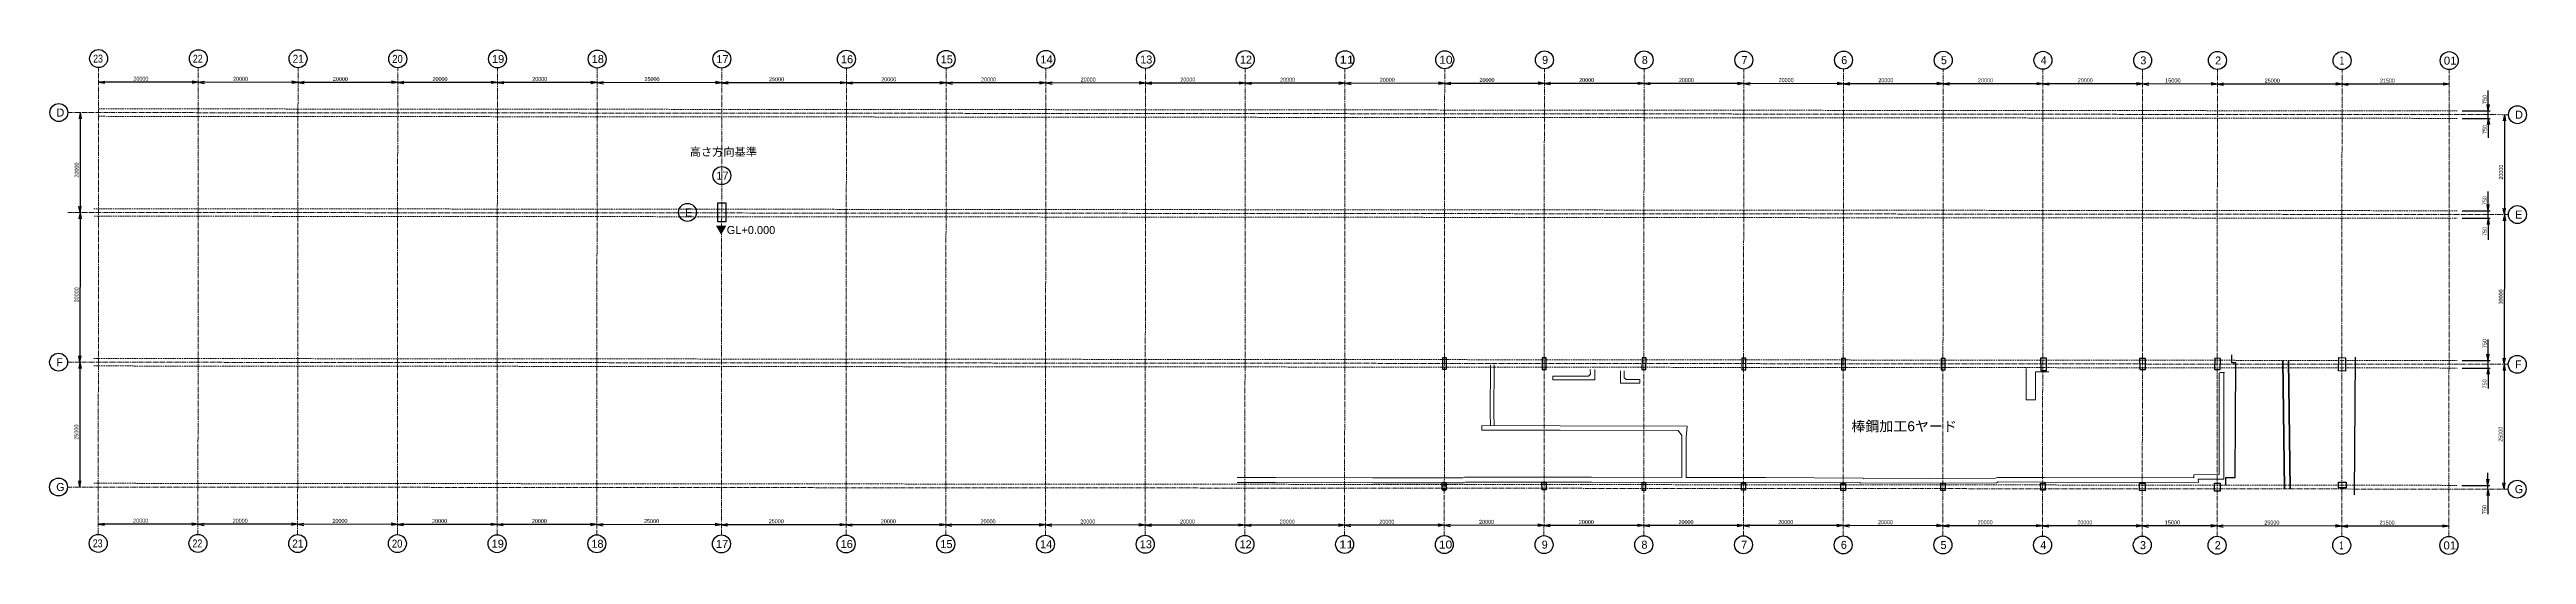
# Model space of a CAD drawing. Header units: millimetres. Extents: x -1487388 to 1863726, y -1887513 to 1367480.
# Drawn here: x -279792 to 217037, y 374452 to 475552 of the extents above; entities that cross this region are included whole.
import ezdxf

# ---------------------------------------------------------------- set-up
doc = ezdxf.new("R2010")
doc.units = ezdxf.units.MM
doc.header["$LTSCALE"] = 50
doc.linetypes.add('CENTER', pattern=[9.525, 6.35, -3.175])
doc.linetypes.add('CENTER2', pattern=[28.575, 19.05, -3.175, 3.175, -3.175])
doc.layers.add('一点鎖線', color=6, linetype='CENTER', lineweight=20)
doc.layers.add('注釈', color=9, linetype='Continuous', lineweight=25)
for name, color, linetype in [('下部鉄骨', 3, 'Continuous'), ('基礎', 7, 'Continuous'), ('寸法', 7, 'Continuous'), ('文字', 7, 'Continuous'), ('現況', 7, 'Continuous'), ('通り芯', 7, 'Continuous')]:
    doc.layers.add(name, color=color, linetype=linetype)
doc.styles.get("Standard").update_dxf_attribs({"font": 'MS UI Gothic.ttf'})

msp = doc.modelspace()

# ---------------------------------------------------------------- linework, layer by layer
at = {"layer": '一点鎖線'}
for p, q in [((-269957, 462189.7), (203151.2, 461779.8)), ((-269955.7, 463689.6), (203152.5, 463279.8)), ((-270932.8, 443690.5), (203135.2, 443279.8)), ((-270869.6, 442190.4), (203133.9, 441779.8)), ((-270894.3, 413690.4), (203109.2, 413279.8)), ((-270895.6, 412190.4), (203107.9, 411779.8)), ((-270916, 388690.5), (203087.5, 388279.8))]:
    msp.add_line(p, q, dxfattribs=at)
msp.add_circle((-21.4, 387705.8), 500, dxfattribs=at)
at = {"layer": '下部鉄骨'}
for p, q in [((-208, 388557.9), (-219.7, 388557.9)), ((-219.7, 388557.9), (-219.7, 388306.1)), ((-219.7, 388306.1), (-208, 388306.1)), ((-208, 388557.9), (-208, 388306.1)), ((-208, 388412.1), (168.6, 388412.1)), ((-208, 388406.1), (168.6, 388406.1)), ((-208, 388400.1), (168.6, 388400.1)), ((-19.7, 388400.1), (-19.7, 388412.1)), ((168.6, 388306.1), (168.6, 388557.9)), ((180.3, 388557.9), (168.6, 388557.9)), ((168.6, 388306.1), (180.3, 388306.1)), ((180.3, 388306.1), (180.3, 388557.9))]:
    msp.add_line(p, q, dxfattribs=at)
at = {"layer": '基礎'}
for points in [[(-395.3, 411526.8), (423.6, 411526.5), (424.4, 413831.4), (-394.6, 413831.6)], [(19596.6, 411501.1), (20415.6, 411500.9), (20416.3, 413805.7), (19597.3, 413806)], [(39623.1, 411479.5), (40429.4, 411476), (40439.2, 413785.8), (39632.9, 413789.2)], [(59623.1, 411431.6), (60429.4, 411428.2), (60439.2, 413737.9), (59632.9, 413741.3)], [(79624.5, 411401.7), (80430.8, 411398.3), (80440.6, 413708), (79634.3, 413711.5)], [(99632.9, 411387.5), (100439.2, 411384.1), (100448.9, 413693.9), (99642.7, 413697.3)], [(119611.7, 411302.1), (120761, 411288), (120746.7, 413750.9), (119593.5, 413747)], [(139454.9, 411459.2), (140608.7, 411465.3), (140596.8, 413709.7), (139443, 413703.5)], [(154482.6, 411476.1), (155631, 411466.5), (155649.7, 413712.5), (154501.3, 413722.1)], [(179368.1, 411186.4), (179380.9, 413858.5), (180757.2, 413851.9), (180744.4, 411179.9)], [(-451.7, 387420.9), (-443.8, 388853.5), (357.6, 388849), (349.7, 387416.5)], [(79534.6, 388674.4), (80431.4, 388670), (80424.2, 387224.1), (79527.4, 387228.6)], [(99547.4, 388720), (100468.9, 388715.7), (100462.2, 387275.1), (99540.7, 387279.4)], [(120484.9, 388742.9), (120507.2, 387315.9), (119606.6, 387301.8), (119584.3, 388728.8)], [(139432.6, 388699.4), (140586.7, 388696.3), (140582.8, 387212.5), (139428.6, 387215.6)], [(154458, 388684), (155614.3, 388688.9), (155621, 387091.5), (154464.8, 387086.7)], [(179302.4, 388901.2), (180860.3, 388909.1), (180866.1, 387769), (179308.2, 387761.1)]]:
    msp.add_lwpolyline(points, close=True, dxfattribs=at)
for points in [[(19597.6, 387352), (19567.3, 388812.4), (20372.8, 388818.9), (20400.2, 387373.9), (19597.6, 387352)], [(40385.1, 387329.6), (40379.8, 388779), (39579.5, 388778.9), (39584.5, 387324), (40385.1, 387329.6)], [(59573.2, 387288.8), (59575.5, 388731.8), (60378.1, 388739.4), (60363.5, 387282.4), (59573.2, 387288.8)]]:
    msp.add_lwpolyline(points, dxfattribs=at)
at = {"layer": '寸法'}
for p, q in [((-269951.1, 469030), (-268699.7, 469253.7)), ((-249951.1, 469012.7), (-269951.1, 469030)), ((-269951.1, 469030), (-268700.1, 468804.1)), ((-249951.1, 469012.7), (-251202.5, 468789)), ((-249951.1, 469012.7), (-251202.1, 469238.6)), ((-249951.1, 469012.7), (-248699.7, 469236.4)), ((-229951.1, 468995.4), (-249951.1, 469012.7)), ((-249951.1, 469012.7), (-248700.1, 468786.8)), ((-229951.1, 468995.4), (-231202.5, 468771.6)), ((-229951.1, 468995.4), (-231202.1, 469221.2)), ((-229951.1, 468995.4), (-228699.7, 469219.1)), ((-209951.1, 468978), (-229951.1, 468995.4)), ((-229951.1, 468995.4), (-228700.1, 468769.5)), ((-209951.1, 468978), (-211202.5, 468754.3)), ((-209951.1, 468978), (-211202.1, 469203.9)), ((-209951.1, 468978), (-208699.7, 469201.8)), ((-189951.1, 468960.7), (-209951.1, 468978)), ((-209951.1, 468978), (-208700.1, 468752.2)), ((-189951.1, 468960.7), (-191202.5, 468737)), ((-189951.1, 468960.7), (-191202.1, 469186.6)), ((-189951.1, 468960.7), (-188699.7, 469184.4)), ((-169951.2, 468943.4), (-189951.1, 468960.7)), ((-189951.1, 468960.7), (-188700.1, 468734.8)), ((-169951.2, 468943.4), (-171202.6, 468719.7)), ((-169951.2, 468943.4), (-171202.2, 469169.3)), ((-169951.2, 468943.4), (-168699.8, 469167.1)), ((-144951.2, 468921.7), (-169951.2, 468943.4)), ((-169951.2, 468943.4), (-168700.2, 468717.5)), ((-144951.2, 468921.7), (-146202.5, 468698)), ((-144951.2, 468921.7), (-146202.2, 469147.6)), ((-144951.2, 468921.7), (-143699.8, 469145.4)), ((-119951.1, 468900.1), (-144951.2, 468921.7)), ((-144951.2, 468921.7), (-143700.1, 468695.8)), ((-119951.1, 468900.1), (-121202.5, 468676.3)), ((-119951.1, 468900.1), (-121202.1, 469125.9)), ((-119951.1, 468900.1), (-118699.7, 469123.8)), ((-99951.1, 468882.7), (-119951.1, 468900.1)), ((-119951.1, 468900.1), (-118700.1, 468674.2)), ((-99951.1, 468882.7), (-101202.5, 468659)), ((-99951.1, 468882.7), (-101202.2, 469108.6)), ((-99951.1, 468882.7), (-98699.8, 469106.5)), ((-79951.2, 468865.4), (-99951.1, 468882.7)), ((-99951.1, 468882.7), (-98700.1, 468656.9)), ((-79951.2, 468865.4), (-81202.5, 468641.7)), ((-79951.2, 468865.4), (-81202.2, 469091.3)), ((-79951.2, 468865.4), (-78699.8, 469089.1)), ((-59951.2, 468848.1), (-79951.2, 468865.4)), ((-79951.2, 468865.4), (-78700.1, 468639.5)), ((-59951.2, 468848.1), (-61202.6, 468624.4)), ((-59951.2, 468848.1), (-61202.2, 469074)), ((-59951.2, 468848.1), (-58699.8, 469071.8)), ((-39951.2, 468830.8), (-59951.2, 468848.1)), ((-59951.2, 468848.1), (-58700.2, 468622.2)), ((-39951.2, 468830.8), (-41202.6, 468607)), ((-39951.2, 468830.8), (-41202.2, 469056.6)), ((-39951.2, 468830.8), (-38699.8, 469054.5)), ((-19951.2, 468813.4), (-39951.2, 468830.8)), ((-39951.2, 468830.8), (-38700.2, 468604.9)), ((-19951.2, 468813.4), (-21202.6, 468589.7)), ((-19951.2, 468813.4), (-21202.2, 469039.3)), ((-19951.2, 468813.4), (-18699.8, 469037.1)), ((48.8, 468796.1), (-19951.2, 468813.4)), ((-19951.2, 468813.4), (-18700.2, 468587.5)), ((48.8, 468796.1), (-1202.6, 468572.4)), ((48.8, 468796.1), (-1202.2, 469022)), ((48.8, 468796.1), (1300.2, 469019.8)), ((20048.8, 468778.8), (48.8, 468796.1)), ((48.8, 468796.1), (1299.8, 468570.2)), ((20048.8, 468778.8), (18797.4, 468555.1)), ((20048.8, 468778.8), (18797.8, 469004.7)), ((20048.8, 468778.8), (21300.2, 469002.5)), ((40048.8, 468761.4), (20048.8, 468778.8)), ((20048.8, 468778.8), (21299.8, 468552.9)), ((40048.8, 468761.4), (38797.4, 468537.7)), ((40048.8, 468761.4), (38797.8, 468987.3)), ((40048.8, 468761.4), (41300.2, 468985.2)), ((60048.8, 468744.1), (40048.8, 468761.4)), ((40048.8, 468761.4), (41299.8, 468535.6)), ((60048.8, 468744.1), (58797.4, 468520.4)), ((60048.8, 468744.1), (58797.8, 468970)), ((60048.8, 468744.1), (61300.2, 468967.8)), ((80048.8, 468726.8), (60048.8, 468744.1)), ((60048.8, 468744.1), (61299.8, 468518.2)), ((80048.8, 468726.8), (78797.4, 468503.1)), ((80048.8, 468726.8), (78797.8, 468952.7)), ((80048.8, 468726.8), (81300.2, 468950.5)), ((100048.8, 468709.5), (80048.8, 468726.8)), ((80048.8, 468726.8), (81299.8, 468500.9)), ((100048.8, 468709.5), (98797.4, 468485.7)), ((100048.8, 468709.5), (98797.8, 468935.3)), ((100048.8, 468709.5), (101300.2, 468933.2)), ((120048.8, 468692.1), (100048.8, 468709.5)), ((100048.8, 468709.5), (101299.8, 468483.6)), ((120048.8, 468692.1), (118797.4, 468468.4)), ((120048.8, 468692.1), (118797.8, 468918)), ((120048.8, 468692.1), (121300.2, 468915.9)), ((140048.8, 468674.8), (120048.8, 468692.1)), ((120048.8, 468692.1), (121299.8, 468466.3)), ((140048.8, 468674.8), (138797.4, 468451.1)), ((140048.8, 468674.8), (138797.7, 468900.7)), ((140048.8, 468674.8), (141300.1, 468898.5)), ((155048.7, 468661.8), (140048.8, 468674.8)), ((140048.8, 468674.8), (141299.8, 468448.9)), ((155048.7, 468661.8), (153797.4, 468438.1)), ((155048.7, 468661.8), (153797.7, 468887.7)), ((155048.7, 468661.8), (156300.1, 468885.5)), ((180048.7, 468640.2), (155048.7, 468661.8)), ((155048.7, 468661.8), (156299.8, 468435.9)), ((180048.7, 468640.2), (178797.3, 468416.4)), ((180048.7, 468640.2), (178797.7, 468866)), ((180048.7, 468640.2), (181300.1, 468863.9)), ((201548.7, 468621.5), (180048.7, 468640.2)), ((180048.7, 468640.2), (181299.7, 468414.3)), ((201548.7, 468621.5), (200297.3, 468397.8)), ((201548.7, 468621.5), (200297.7, 468847.4)), ((209370.5, 463274.4), (209374.1, 467363.2)), ((-273651.1, 462942.9), (-273876.9, 461691.8)), ((-273651.1, 462942.9), (-273668.4, 442942.8)), ((-273651.1, 462942.9), (-273427.3, 461691.5)), ((204168.5, 463278.9), (209770.5, 463274)), ((209370.5, 463274.4), (209146.8, 464525.8)), ((209369.2, 461774.4), (209369.9, 462524.4)), ((209369.9, 462524.4), (209370.5, 463274.4)), ((209370.5, 463274.4), (209596.4, 464525.4)), ((212616.6, 462521.6), (212390.7, 461270.6)), ((212616.6, 462521.6), (212599.2, 442521.6)), ((212616.6, 462521.6), (212840.3, 461270.2)), ((204167.2, 461778.9), (209769.2, 461774)), ((209369.2, 461774.4), (209143.4, 460523.4)), ((209369.2, 461774.4), (209365.9, 457893.8)), ((209369.2, 461774.4), (209593, 460523)), ((-273668.4, 442942.8), (-273894.3, 441691.8)), ((-273668.4, 442942.8), (-273892.1, 444194.2)), ((-273668.4, 442942.8), (-273694.4, 412942.8)), ((-273668.4, 442942.8), (-273442.5, 444193.8)), ((-273668.4, 442942.8), (-273444.7, 441691.4)), ((204151.2, 443278.9), (209753.2, 443274)), ((209353.2, 443274.4), (209129.5, 444525.8)), ((209351.9, 441774.4), (209352.6, 442524.4)), ((209352.6, 442524.4), (209353.2, 443274.4)), ((209353.2, 443274.4), (209356.6, 447142.5)), ((209353.2, 443274.4), (209579.1, 444525.4)), ((212599.2, 442521.6), (212373.4, 441270.5)), ((212599.2, 442521.6), (212375.5, 443772.9)), ((212599.2, 442521.6), (212573.3, 412521.6)), ((212599.2, 442521.6), (212825.1, 443772.6)), ((212599.2, 442521.6), (212823, 441270.2)), ((204149.9, 441778.9), (209751.9, 441774)), ((209351.9, 441774.4), (209126, 440523.4)), ((209351.9, 441774.4), (209348.2, 437469.9)), ((209351.9, 441774.4), (209575.6, 440523)), ((209327.2, 413274.4), (209330.9, 417471.9)), ((-273694.4, 412942.8), (-273920.3, 411691.8)), ((-273694.4, 412942.8), (-273918.1, 414194.2)), ((-273694.4, 412942.8), (-273716, 387942.9)), ((-273694.4, 412942.8), (-273468.5, 414193.8)), ((-273694.4, 412942.8), (-273470.7, 411691.5)), ((204125.2, 413278.9), (209727.2, 413274)), ((209327.2, 413274.4), (209103.5, 414525.8)), ((209325.9, 411774.4), (209326.6, 412524.4)), ((209326.6, 412524.4), (209327.2, 413274.4)), ((209327.2, 413274.4), (209553.1, 414525.4)), ((212573.3, 412521.6), (212347.4, 411270.6)), ((212573.3, 412521.6), (212349.5, 413773)), ((212573.3, 412521.6), (212551.6, 387521.6)), ((212573.3, 412521.6), (212799.1, 413772.6)), ((212573.3, 412521.6), (212797, 411270.2)), ((204123.9, 411778.9), (209725.9, 411774)), ((209325.9, 411774.4), (209100, 410523.4)), ((209325.9, 411774.4), (209322.4, 407697.7)), ((209325.9, 411774.4), (209549.6, 410523)), ((-273716, 387942.9), (-273939.7, 389194.3)), ((-273716, 387942.9), (-273490.1, 389193.9)), ((204103.5, 388278.9), (209705.6, 388274.1)), ((209305.6, 388274.4), (209081.9, 389525.8)), ((209305.6, 388274.4), (209081.9, 389525.8)), ((209304.9, 387524.4), (209305.6, 388274.4)), ((209305.6, 388274.4), (209307.8, 390814.4)), ((209305.6, 388274.4), (209531.5, 389525.4)), ((209305.6, 388274.4), (209531.5, 389525.4)), ((212551.6, 387521.6), (212327.9, 388773)), ((212551.6, 387521.6), (212777.5, 388772.6)), ((209304.9, 387524.4), (209079, 386273.4)), ((209304.9, 387524.4), (209300.6, 382507.4)), ((209304.9, 387524.4), (209302.7, 384984.4)), ((209304.9, 387524.4), (209528.6, 386273)), ((-270027.7, 380508.7), (-268776.4, 380732.4)), ((-250027.8, 380491.4), (-270027.7, 380508.7)), ((-270027.7, 380508.7), (-268776.7, 380282.8)), ((-250027.8, 380491.4), (-251279.2, 380267.6)), ((-250027.8, 380491.4), (-251278.8, 380717.2)), ((-250027.8, 380491.4), (-248776.4, 380715.1)), ((-230027.8, 380474), (-250027.8, 380491.4)), ((-250027.8, 380491.4), (-248776.8, 380265.5)), ((-230027.8, 380474), (-231279.2, 380250.3)), ((-230027.8, 380474), (-231278.8, 380699.9)), ((-230027.8, 380474), (-228776.4, 380697.7)), ((-210027.8, 380456.7), (-230027.8, 380474)), ((-230027.8, 380474), (-228776.8, 380248.1)), ((-210027.8, 380456.7), (-211279.2, 380233)), ((-210027.8, 380456.7), (-211278.8, 380682.6)), ((-210027.8, 380456.7), (-208776.4, 380680.4)), ((-190027.8, 380439.4), (-210027.8, 380456.7)), ((-210027.8, 380456.7), (-208776.8, 380230.8)), ((-190027.8, 380439.4), (-191279.2, 380215.7)), ((-190027.8, 380439.4), (-191278.8, 380665.3)), ((-190027.8, 380439.4), (-188776.4, 380663.1)), ((-170027.9, 380422), (-190027.8, 380439.4)), ((-190027.8, 380439.4), (-188776.8, 380213.5)), ((-170027.9, 380422), (-171279.3, 380198.3)), ((-170027.9, 380422), (-171278.9, 380647.9)), ((-170027.9, 380422), (-168776.5, 380645.8)), ((-145027.8, 380400.4), (-170027.9, 380422)), ((-170027.9, 380422), (-168776.9, 380196.2)), ((-145027.8, 380400.4), (-146279.2, 380176.7)), ((-145027.8, 380400.4), (-146278.8, 380626.3)), ((-145027.8, 380400.4), (-143776.5, 380624.1)), ((-120027.8, 380378.7), (-145027.8, 380400.4)), ((-145027.8, 380400.4), (-143776.8, 380174.5)), ((-120027.8, 380378.7), (-121279.2, 380155)), ((-120027.8, 380378.7), (-121278.8, 380604.6)), ((-120027.8, 380378.7), (-118776.4, 380602.4)), ((-100027.8, 380361.4), (-120027.8, 380378.7)), ((-120027.8, 380378.7), (-118776.8, 380152.8)), ((-100027.8, 380361.4), (-101279.2, 380137.7)), ((-100027.8, 380361.4), (-101278.8, 380587.3)), ((-100027.8, 380361.4), (-98776.4, 380585.1)), ((-80027.8, 380344.1), (-100027.8, 380361.4)), ((-100027.8, 380361.4), (-98776.8, 380135.5)), ((-80027.8, 380344.1), (-81279.2, 380120.4)), ((-80027.8, 380344.1), (-81278.8, 380570)), ((-80027.8, 380344.1), (-78776.5, 380567.8)), ((-60027.9, 380326.7), (-80027.8, 380344.1)), ((-80027.8, 380344.1), (-78776.8, 380118.2)), ((-60027.9, 380326.7), (-61279.2, 380103)), ((-60027.9, 380326.7), (-61278.9, 380552.6)), ((-60027.9, 380326.7), (-58776.5, 380550.5)), ((-40027.9, 380309.4), (-60027.9, 380326.7)), ((-60027.9, 380326.7), (-58776.8, 380100.9)), ((-40027.9, 380309.4), (-41279.3, 380085.7)), ((-40027.9, 380309.4), (-41278.9, 380535.3)), ((-40027.9, 380309.4), (-38776.5, 380533.1)), ((-20027.9, 380292.1), (-40027.9, 380309.4)), ((-40027.9, 380309.4), (-38776.9, 380083.5)), ((-20027.9, 380292.1), (-21279.3, 380068.4)), ((-20027.9, 380292.1), (-21278.9, 380518)), ((-20027.9, 380292.1), (-18776.5, 380515.8)), ((-27.9, 380274.8), (-20027.9, 380292.1)), ((-20027.9, 380292.1), (-18776.9, 380066.2)), ((-27.9, 380274.8), (-1279.3, 380051.1)), ((-27.9, 380274.8), (-1278.9, 380500.7)), ((-27.9, 380274.8), (1223.5, 380498.5)), ((19972.1, 380257.4), (-27.9, 380274.8)), ((-27.9, 380274.8), (1223.1, 380048.9)), ((19972.1, 380257.4), (18720.7, 380033.7)), ((19972.1, 380257.4), (18721.1, 380483.3)), ((19972.1, 380257.4), (21223.5, 380481.2)), ((39972.1, 380240.1), (19972.1, 380257.4)), ((19972.1, 380257.4), (21223.1, 380031.6)), ((39972.1, 380240.1), (38720.7, 380016.4)), ((39972.1, 380240.1), (38721.1, 380466)), ((39972.1, 380240.1), (41223.5, 380463.8)), ((59972.1, 380222.8), (39972.1, 380240.1)), ((39972.1, 380240.1), (41223.1, 380014.2)), ((59972.1, 380222.8), (58720.7, 379999.1)), ((59972.1, 380222.8), (58721.1, 380448.7)), ((59972.1, 380222.8), (61223.5, 380446.5)), ((79972.1, 380205.5), (59972.1, 380222.8)), ((59972.1, 380222.8), (61223.1, 379996.9)), ((79972.1, 380205.5), (78720.7, 379981.7)), ((79972.1, 380205.5), (78721.1, 380431.3)), ((79972.1, 380205.5), (81223.5, 380429.2)), ((99972.1, 380188.1), (79972.1, 380205.5)), ((79972.1, 380205.5), (81223.1, 379979.6)), ((99972.1, 380188.1), (98720.7, 379964.4)), ((99972.1, 380188.1), (98721.1, 380414)), ((99972.1, 380188.1), (101223.5, 380411.8)), ((119972.1, 380170.8), (99972.1, 380188.1)), ((99972.1, 380188.1), (101223.1, 379962.2)), ((119972.1, 380170.8), (118720.7, 379947.1)), ((119972.1, 380170.8), (118721.1, 380396.7)), ((119972.1, 380170.8), (121223.5, 380394.5)), ((139972.1, 380153.5), (119972.1, 380170.8)), ((119972.1, 380170.8), (121223.1, 379944.9)), ((139972.1, 380153.5), (138720.7, 379929.8)), ((139972.1, 380153.5), (138721.1, 380379.4)), ((139972.1, 380153.5), (141223.5, 380377.2)), ((154972.1, 380140.5), (139972.1, 380153.5)), ((139972.1, 380153.5), (141223.1, 379927.6)), ((154972.1, 380140.5), (153720.7, 379916.8)), ((154972.1, 380140.5), (153721.1, 380366.4)), ((154972.1, 380140.5), (156223.4, 380364.2)), ((179972, 380118.8), (154972.1, 380140.5)), ((154972.1, 380140.5), (156223.1, 379914.6)), ((179972, 380118.8), (178720.6, 379895.1)), ((179972, 380118.8), (178721, 380344.7)), ((179972, 380118.8), (181223.4, 380342.5)), ((201472, 380100.2), (179972, 380118.8)), ((179972, 380118.8), (181223, 379892.9)), ((201472, 380100.2), (200220.6, 379876.5)), ((201472, 380100.2), (200221, 380326.1))]:
    msp.add_line(p, q, dxfattribs=at)
at = {"layer": '文字'}
msp.add_lwpolyline([(-145764.5, 444885.2), (-144163.2, 444885.2), (-144163.2, 441064.8), (-145764.5, 441064.8)], close=True, dxfattribs=at)
at = {"layer": '注釈', "color": 7}
for centre in [(-269947, 473751.8), (-249947, 473734.5), (-229947, 473717.2), (-209947, 473699.8), (-189947, 473682.5), (-169947.1, 473665.2), (-144947.1, 473643.5), (-119947, 473621.9), (-99947.1, 473604.5), (-79947.1, 473587.2), (-59947.1, 473569.9), (-39947.1, 473552.6), (-19947.1, 473535.2), (52.9, 473517.9), (20052.9, 473500.6), (40052.9, 473483.2), (60052.9, 473465.9), (80052.9, 473448.6), (100052.9, 473431.3), (120052.9, 473413.9), (140052.8, 473396.6), (155052.8, 473383.6), (180052.8, 473362), (201552.8, 473343.3), (-277927.2, 462946.6), (215236.8, 462519.3), (-144947.1, 450317.2), (-151827, 442946.5), (215219.5, 442519.3), (-277970.6, 412946.5), (215193.5, 412519.3), (-277992.2, 387946.6), (215171.8, 387519.3), (-270018.9, 376660.2), (-250018.9, 376642.9), (-230019, 376625.6), (-210019, 376608.2), (-190019, 376590.9), (-170019, 376573.6), (-145019, 376551.9), (-120019, 376530.3), (-100019, 376512.9), (-80019, 376495.6), (-60019, 376478.3), (-40019.1, 376460.9), (-20019.1, 376443.6), (-19.1, 376426.3), (19980.9, 376409), (39980.9, 376391.6), (59980.9, 376374.3), (79980.9, 376357), (99980.9, 376339.7), (119980.9, 376322.3), (139980.9, 376305), (154980.9, 376292), (179980.9, 376270.3), (201480.8, 376251.7)]:
    msp.add_circle(centre, 1800, dxfattribs=at)
at = {"layer": '現況', "color": 140, "lineweight": 18}
for p, q in [((9202.3, 402644.7), (9220.3, 412423.3)), ((9929.3, 402646.6), (9947.3, 412422)), ((21772.1, 410177), (21768.1, 409442.4)), ((21768.1, 409442.4), (30200, 409429.3)), ((28910.1, 410166), (21772.1, 410177)), ((29270.4, 410554.2), (28910.1, 410166)), ((29249.3, 411485), (29270.4, 410554.2)), ((30200, 409429.3), (30181.3, 411499.3)), ((35325, 408736.9), (35340, 411222.8)), ((39183.2, 408733.1), (35325, 408736.9)), ((36057.5, 411226.5), (36038.7, 409833.4)), ((36038.7, 409833.4), (36429.4, 409503)), ((36429.4, 409503), (39185.8, 409493.3)), ((39185.8, 409493.3), (39183.2, 408733.1)), ((116672.7, 405400.9), (116697.9, 411671.7)), ((118543.7, 411009.2), (118532.7, 405397.9)), ((121231.4, 410999.1), (118543.7, 411009.2)), ((155413.4, 410743.2), (155425, 390429.9)), ((155461.4, 410880.9), (156494.3, 410887.1)), ((156318.1, 410743.7), (156330.2, 389530.3)), ((9219.6, 400257.5), (9202.3, 402644.7)), ((9946.6, 400255.6), (9929.3, 402646.6)), ((118532.7, 405397.9), (116672.7, 405400.9)), ((7532.9, 400261.8), (7530.5, 399357.1)), ((23211.2, 399317.2), (7530.5, 399357.1)), ((23213.9, 400221.8), (7532.9, 400261.8)), ((46893.6, 399247.8), (23211.2, 399317.2)), ((48693, 400147.2), (23213.9, 400221.8)), ((47605, 398294.5), (46893.6, 399247.8)), ((47605, 398294.5), (47595.4, 389860)), ((48500.1, 389865.1), (48509.3, 397939.8)), ((48509.3, 397939.8), (48693, 400147.2)), ((-33895.1, 388839.1), (-41604.7, 388859.4)), ((-33892.8, 389848), (-41602, 389868.3)), ((-14375.1, 388795.4), (-33895.1, 388839.1)), ((-14373.7, 389804.2), (-33892.8, 389848)), ((-1025.9, 388788.3), (-14375.1, 388795.4)), ((-1023.2, 389797.2), (-14373.7, 389804.2)), ((3900.1, 388764.4), (-1025.9, 388788.3)), ((3664.4, 389774.5), (-1023.2, 389797.2)), ((4015.8, 389950.1), (3664.4, 389774.5)), ((4253, 388940.8), (3900.1, 388764.4)), ((29479.7, 389899.7), (4015.8, 389950.1)), ((29477.5, 388890.8), (4253, 388940.8)), ((47328.1, 388851.7), (29477.5, 388890.8)), ((47595.4, 389860), (29479.7, 389899.7)), ((64416.4, 388923.8), (47328.1, 388851.7)), ((64419.5, 389828.4), (48500.1, 389865.1)), ((83360.1, 388838), (64416.4, 388923.8)), ((84021.3, 389739.7), (64419.5, 389828.4)), ((83405.3, 388696.8), (83360.1, 388838)), ((110765.1, 388812.7), (83405.3, 388696.8)), ((84064.7, 389604.3), (84021.3, 389739.7)), ((110566.2, 389716.5), (84064.7, 389604.3)), ((110871.8, 389856.3), (110566.2, 389716.5)), ((111068.5, 388951.5), (110765.1, 388812.7)), ((120338.2, 389846), (110871.8, 389856.3)), ((120336.6, 388941.4), (111068.5, 388951.5)), ((151220.2, 388864.2), (120336.6, 388941.4)), ((150298.6, 389771.1), (120338.2, 389846)), ((155425, 390429.9), (150287, 390401)), ((150287, 390401), (150298.6, 389771.1)), ((156330.2, 389530.3), (151208.4, 389501.5)), ((151208.4, 389501.5), (151220.2, 388864.2))]:
    msp.add_line(p, q, dxfattribs=at)
at = {"layer": '現況'}
msp.add_line((182565.3, 386402.4), (182772, 413934.2), dxfattribs=at)
for points in [[(156729.4, 388387.2), (156734.7, 389818.9), (158583.3, 389820.9), (158734.6, 412831.3), (157920.5, 412831.3), (157908.1, 414412.3)], [(168519.8, 387580.4), (168148.7, 413310.1)], [(168579.8, 387580.4), (168208.7, 413310)], [(169662.9, 387580.4), (169291.9, 413309.1)], [(169722.9, 387580.4), (169351.9, 413309)]]:
    msp.add_lwpolyline(points, dxfattribs=at)
at = {"layer": '通り芯', "color": 8, "linetype": 'CENTER2', "lineweight": 13}
for p, q in [((-270029.5, 378460.2), (-269948.6, 471906.2)), ((-250029.5, 378442.8), (-249948.6, 471888.9)), ((-230029.5, 378425.5), (-229948.6, 471871.6)), ((-210029.6, 378408.2), (-209948.6, 471854.2)), ((-190029.6, 378390.9), (-189948.6, 471836.9)), ((-170029.6, 378373.5), (-169948.7, 471819.6)), ((-145029.6, 378351.9), (-144948.7, 471797.9)), ((-120029.6, 378330.2), (-119948.6, 471776.3)), ((-100029.6, 378312.9), (-99948.7, 471758.9)), ((-80029.6, 378295.6), (-79948.7, 471741.6)), ((-60029.6, 378278.2), (-59948.7, 471724.3)), ((-40029.6, 378260.9), (-39948.7, 471706.9)), ((-20029.6, 378243.6), (-19948.7, 471689.6)), ((-29.6, 378226.3), (51.3, 471672.3)), ((19970.3, 378208.9), (20051.3, 471655)), ((39970.3, 378191.6), (40051.3, 471637.6)), ((59970.3, 378174.3), (60051.3, 471620.3)), ((79970.3, 378157), (80051.3, 471603)), ((99970.3, 378139.6), (100051.3, 471585.7)), ((119970.3, 378122.3), (120051.3, 471568.3)), ((139970.3, 378105), (140051.2, 471551)), ((154970.3, 378092), (155051.2, 471538)), ((179970.3, 378070.3), (180051.2, 471516.3)), ((201470.3, 378051.7), (201551.2, 471497.7)), ((-276127.2, 462945), (213436.8, 462520.9)), ((-276144.6, 442945), (213419.5, 442520.8)), ((-276170.6, 412945), (213393.5, 412520.9)), ((-276192.2, 387945), (213371.8, 387520.9))]:
    msp.add_line(p, q, dxfattribs=at)

# ---------------------------------------------------------------- texts
at = {"layer": '寸法'}
for s, rotation, width, p in [('20000', 359.950361, 0.929941, (-262967.9, 469324)), ('20000', 359.950361, 0.929941, (-242968, 469306.6)), ('20000', 359.950361, 0.929941, (-222968, 469289.3)), ('20000', 359.950361, 0.929941, (-202968, 469272)), ('20000', 359.950361, 0.929941, (-182968, 469254.7)), ('25000', 359.950361, 0.893233, (-160468, 469235.2)), ('25000', 359.950361, 0.893233, (-135468, 469213.5)), ('20000', 359.950361, 0.929941, (-112968, 469194)), ('20000', 359.950361, 0.929941, (-92968, 469176.7)), ('20000', 359.950361, 0.929941, (-72968, 469159.4)), ('20000', 359.950361, 0.929941, (-52968, 469142)), ('20000', 359.950361, 0.929941, (-32968.1, 469124.7)), ('20000', 359.950361, 0.929941, (-12968.1, 469107.4)), ('20000', 359.950361, 0.929941, (7031.9, 469090.1)), ('20000', 359.950361, 0.929941, (27031.9, 469072.7)), ('20000', 359.950361, 0.929941, (47031.9, 469055.4)), ('20000', 359.950361, 0.929941, (67031.9, 469038.1)), ('20000', 359.950361, 0.929941, (87031.9, 469020.7)), ('20000', 359.950361, 0.929941, (107031.9, 469003.4)), ('20000', 359.950361, 0.929941, (127031.9, 468986.1)), ('15000', 359.950361, 0.969796, (144531.9, 468970.9)), ('25000', 359.950361, 0.893233, (164531.9, 468953.6)), ('21500', 359.950361, 0.929941, (187657.6, 468933.6)), ('750', 89.950364, 0.84969, (209071.3, 464638.3)), ('750', 89.950364, 0.84969, (209066.1, 458643.3)), ('20000', 89.950364, 0.929941, (-273962.3, 449926)), ('20000', 89.950364, 0.929941, (212305.3, 449504.7)), ('750', 89.950364, 0.84969, (209053.7, 444417.6)), ('750', 89.950364, 0.84969, (209048.4, 438219.3)), ('30000', 89.950364, 0.929941, (-273984, 424926)), ('30000', 89.950364, 0.929941, (212283.6, 424504.7)), ('750', 89.950364, 0.84969, (209028.3, 415754.9)), ('750', 89.950364, 0.84969, (209022.4, 407698)), ('25000', 89.950364, 0.893233, (-274007.8, 397426)), ('25000', 89.950364, 0.893233, (212259.8, 397004.7)), ('750', 89.950364, 0.84969, (209000.6, 382507.7)), ('20000', 359.950361, 0.929941, (-263044.6, 380802.6)), ('20000', 359.950361, 0.929941, (-243044.6, 380785.3)), ('20000', 359.950361, 0.929941, (-223044.7, 380768)), ('20000', 359.950361, 0.929941, (-203044.7, 380750.7)), ('20000', 359.950361, 0.929941, (-183044.7, 380733.3)), ('25000', 359.950361, 0.893233, (-160544.7, 380713.8)), ('25000', 359.950361, 0.893233, (-135544.7, 380692.2)), ('20000', 359.950361, 0.929941, (-113044.7, 380672.7)), ('20000', 359.950361, 0.929941, (-93044.7, 380655.4)), ('20000', 359.950361, 0.929941, (-73044.7, 380638)), ('20000', 359.950361, 0.929941, (-53044.7, 380620.7)), ('20000', 359.950361, 0.929941, (-33044.7, 380603.4)), ('20000', 359.950361, 0.929941, (-13044.8, 380586)), ('20000', 359.950361, 0.929941, (6955.2, 380568.7)), ('20000', 359.950361, 0.929941, (26955.2, 380551.4)), ('20000', 359.950361, 0.929941, (46955.2, 380534.1)), ('20000', 359.950361, 0.929941, (66955.2, 380516.7)), ('20000', 359.950361, 0.929941, (86955.2, 380499.4)), ('20000', 359.950361, 0.929941, (106955.2, 380482.1)), ('20000', 359.950361, 0.929941, (126955.2, 380464.8)), ('15000', 359.950361, 0.969796, (144455.2, 380449.6)), ('25000', 359.950361, 0.893233, (164455.2, 380432.3)), ('21500', 359.950361, 0.929941, (187580.9, 380412.2))]:
    msp.add_text(s, height=800, rotation=rotation, dxfattribs=dict(at, width=width)).set_placement(p)
at = {"layer": '注釈', "color": 7}
for s, height, width, p in [('23', 1600, 0.822857, (-271044.8, 472952.8)), ('22', 1600, 0.822857, (-251044.8, 472935.4)), ('21', 1600, 0.949451, (-231044.8, 472918.1)), ('20', 1600, 0.881633, (-211044.9, 472900.8)), ('19', 1600, 1.028572, (-191044.9, 472883.5)), ('18', 1600, 1.028572, (-171044.9, 472866.1)), ('17', 1600, 1.028572, (-146044.9, 472844.5)), ('16', 1600, 1.028572, (-121044.9, 472822.8)), ('15', 1600, 1.028572, (-101044.9, 472805.5)), ('14', 1600, 1.028572, (-81044.9, 472788.2)), ('13', 1600, 1.028572, (-61044.9, 472770.8)), ('12', 1600, 1.028572, (-41044.9, 472753.5)), ('11', 1600, 1.234286, (-21044.9, 472736.2)), ('10', 1600, 1.122078, (-1044.9, 472718.9)), ('1', 1600, 0.666667, (179595, 472562.4)), ('01', 1600, 1.073292, (200455, 472544.3)), ('17', 1600, 1.028572, (-146044.9, 449518.2)), ('▼GL+0.000', 1600, 1.028572, (-146197.6, 438623.3)), ('棒鋼加工6ヤード', 2000, 1.028572, (81625.8, 399130.2)), ('23', 1600, 0.822857, (-271116.8, 375861.2)), ('22', 1600, 0.822857, (-251116.8, 375843.8)), ('21', 1600, 0.949451, (-231116.8, 375826.5)), ('20', 1600, 0.881633, (-211116.8, 375809.2)), ('19', 1600, 1.028572, (-191116.9, 375791.9)), ('18', 1600, 1.028572, (-171116.9, 375774.5)), ('17', 1600, 1.028572, (-146116.9, 375752.9)), ('16', 1600, 1.028572, (-121116.9, 375731.2)), ('15', 1600, 1.028572, (-101116.9, 375713.9)), ('14', 1600, 1.028572, (-81116.9, 375696.6)), ('13', 1600, 1.028572, (-61116.9, 375679.2)), ('12', 1600, 1.028572, (-41116.9, 375661.9)), ('11', 1600, 1.234286, (-21116.9, 375644.6)), ('10', 1600, 1.122078, (-1116.9, 375627.2)), ('1', 1600, 0.666667, (179523, 375470.7)), ('01', 1600, 1.073292, (200383, 375452.7))]:
    msp.add_text(s, height=height, rotation=359.950361, dxfattribs=dict(at, width=width)).set_placement(p)
for s, p in [('9', (19595.1, 472701)), ('8', (39595.1, 472683.6)), ('7', (59595, 472666.3)), ('6', (79595, 472649)), ('5', (99595, 472631.7)), ('4', (119595, 472614.3)), ('3', (139595, 472597)), ('2', (154595, 472584)), ('D', (-278385.1, 462147)), ('D', (214779, 461719.7)), ('E', (-152284.8, 442146.9)), ('E', (214761.6, 441719.7)), ('F', (-278428.4, 412146.9)), ('F', (214735.7, 411719.7)), ('G', (-278450.1, 387147)), ('G', (214714, 386719.7)), ('9', (19523.1, 375609.4)), ('8', (39523.1, 375592)), ('7', (59523.1, 375574.7)), ('6', (79523.1, 375557.4)), ('5', (99523.1, 375540.1)), ('4', (119523.1, 375522.7)), ('3', (139523, 375505.4)), ('2', (154523, 375492.4))]:
    msp.add_text(s, height=1600, rotation=359.950361, dxfattribs=at).set_placement(p)
at = {"layer": '注釈', "color": 6, "width": 1.028572}
msp.add_text('高さ方向基準', height=1600, rotation=359.950361, dxfattribs=at).set_placement((-151369.4, 454272.7))

doc.saveas('drawing.dxf')
